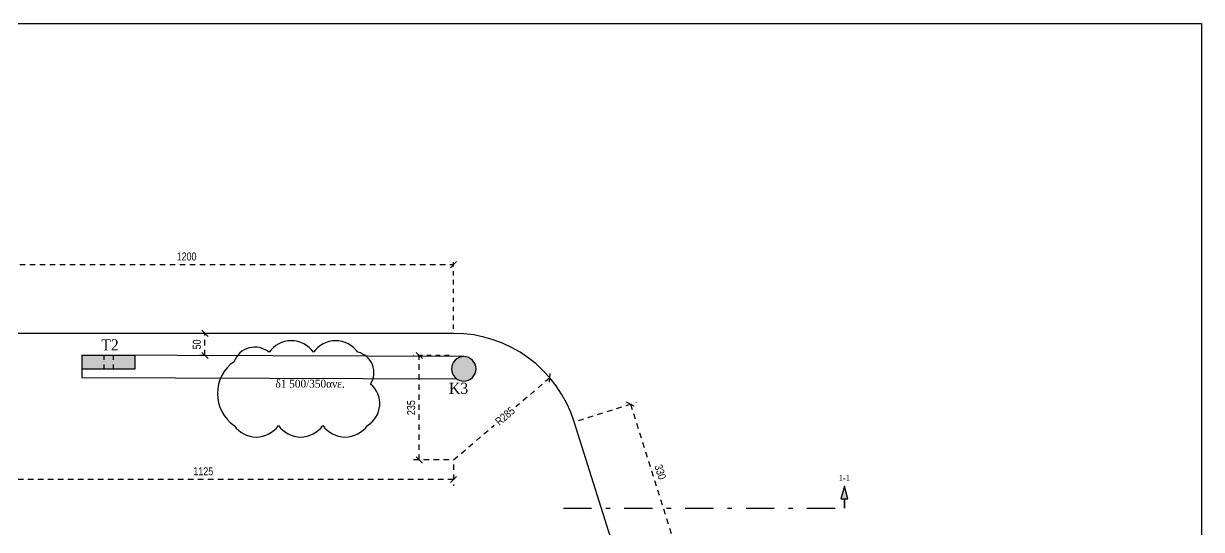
# Model space of a CAD drawing. Header units: millimetres. Extents: x -2171 to 1563, y -1758 to -1505.
# Drawn here: x -785.54 to -759.04, y -1601.63 to -1590.25 of the extents above; entities that cross this region are included whole.
import ezdxf
from ezdxf.enums import TextEntityAlignment as Align

# ---------------------------------------------------------------- set-up
doc = ezdxf.new("R2010")
doc.units = ezdxf.units.MM
doc.header["$PDMODE"] = 32
for name, pattern in [('DASHDOT', [25.4, 12.7, -6.35, 0, -6.35]), ('DASHED2', [0.375, 0.25, -0.125]), ('DOT', [0.025, 0, -0.025]), ('HIDDEN', [0.375, 0.25, -0.125]), ('HIDDEN2', [0.1875, 0.125, -0.0625])]:
    doc.linetypes.add(name, pattern=pattern)
doc.layers.get('Defpoints').update_dxf_attribs({"color": 6})
for name, color, linetype in [('-S_TEXT', 3, 'Continuous'), ('athinas comments', 10, 'Continuous'), ('DIASTASEIS', 7, 'Continuous'), ('Fill_Col', 7, 'Continuous'), ('Geo_Beam', 7, 'Continuous'), ('Geo_Col', 7, 'Continuous'), ('Geo_Lines', 7, 'Continuous'), ('Sect_Line_Symbol', 7, 'Continuous'), ('Text_Beam', 7, 'Continuous'), ('Text_Col_-1', 7, 'Continuous')]:
    doc.layers.add(name, color=color, linetype=linetype)
doc.styles.add('1-100', font='arial.ttf', dxfattribs={"width": 0.8})
doc.styles.add('S1TmsNwRmn1088_b_934_161', font='times.ttf', dxfattribs={"width": 0.933629, "height": 0.10875})
doc.styles.add('S1TmsNwRmn11_b_934_161', font='times.ttf', dxfattribs={"width": 0.933629, "height": 0.001087})
doc.styles.add('S1TmsNwRmn1359_b_934_161', font='times.ttf', dxfattribs={"width": 0.933629, "height": 0.135937})
doc.dimstyles.new('Copy of 1-100', dxfattribs={"dimtxt": 0.18, "dimasz": 0.14, "dimexe": 0.14, "dimexo": 0.1, "dimgap": 0.09, "dimtad": 1, "dimdec": 0, "dimlfac": 100, "dimrnd": 5, "dimzin": 5, "dimdsep": 46, "dimtxsty": '1-100', "dimblk": 'OBLIQUE', "dimcen": 0.09, "dimclrd": 1, "dimclre": 1, "dimclrt": 2, "dimadec": 0, "dimazin": 0, "dimtfac": 1, "dimtdec": 0, "dimtix": 1, "dimtmove": 2, "dimatfit": 3, "dimfxl": 5, "dimfxlon": 1, "dimtolj": 1, "dimtzin": 5, "dimarcsym": 0})

# ---------------------------------------------------------------- blocks, each defined once
blk = doc.blocks.new('_Oblique')
at = {"color": 0, "linetype": 'ByBlock', "lineweight": -2}
blk.add_line((-0.5, -0.5), (0.5, 0.5), dxfattribs=at)
blk = doc.blocks.new('*D242')
at = {"layer": 'Defpoints', "color": 0, "ltscale": 0.5, "transparency": 16777216}
for p in [(-781.459, -1597.218), (-781.42, -1597.218), (-781.42, -1597.716)]:
    blk.add_point(p, dxfattribs=at)
at = {"layer": 'DIASTASEIS', "color": 1, "linetype": 'HIDDEN2', "lineweight": -2, "ltscale": 0.5, "transparency": 16777216}
blk.add_line((-781.459, -1597.218), (-781.599, -1597.218), dxfattribs=at)
at = {"layer": 'DIASTASEIS', "color": 1, "linetype": 'DASHED2', "lineweight": -2, "ltscale": 0.5, "transparency": 16777216}
blk.add_line((-781.459, -1597.716), (-781.459, -1597.218), dxfattribs=at)
at = {"layer": 'DIASTASEIS', "color": 1, "linetype": 'HIDDEN', "lineweight": -2, "ltscale": 0.5, "transparency": 16777216}
blk.add_line((-781.459, -1597.716), (-781.599, -1597.716), dxfattribs=at)
at = {"layer": 'DIASTASEIS', "color": 1, "lineweight": -2, "ltscale": 0.5, "transparency": 16777216, "xscale": 0.14, "yscale": 0.14, "zscale": 0.14}
for p, rotation in [((-781.459, -1597.218), 90), ((-781.459, -1597.716), 270)]:
    blk.add_blockref('_Oblique', p, dxfattribs=dict(at, rotation=rotation))
at = {"layer": 'DIASTASEIS', "color": 2, "ltscale": 0.5, "transparency": 16777216, "insert": (-781.641, -1597.467), "char_height": 0.18, "attachment_point": 5, "rotation": 90, "style": '1-100'}
blk.add_mtext('\\A1;50', dxfattribs=at)
blk = doc.blocks.new('*D450')
at = {"layer": 'Defpoints', "color": 0, "ltscale": 0.5, "transparency": 16777216}
for p in [(-775.867, -1595.672), (-775.867, -1597.218), (-787.875, -1599.004)]:
    blk.add_point(p, dxfattribs=at)
at = {"layer": 'DIASTASEIS', "color": 1, "linetype": 'HIDDEN', "lineweight": -2, "ltscale": 0.5, "transparency": 16777216}
blk.add_line((-787.875, -1598.904), (-787.875, -1595.532), dxfattribs=at)
at = {"layer": 'DIASTASEIS', "color": 1, "linetype": 'HIDDEN2', "lineweight": -2, "ltscale": 0.5, "transparency": 16777216}
blk.add_line((-775.867, -1597.118), (-775.867, -1595.532), dxfattribs=at)
at = {"layer": 'DIASTASEIS', "color": 1, "linetype": 'DASHED2', "lineweight": -2, "ltscale": 0.5, "transparency": 16777216}
blk.add_line((-787.875, -1595.672), (-775.867, -1595.672), dxfattribs=at)
at = {"layer": 'DIASTASEIS', "color": 1, "lineweight": -2, "ltscale": 0.5, "transparency": 16777216, "xscale": 0.14, "yscale": 0.14, "zscale": 0.14, "rotation": 180}
blk.add_blockref('_Oblique', (-787.875, -1595.672), dxfattribs=at)
at = {"layer": 'DIASTASEIS', "color": 1, "lineweight": -2, "ltscale": 0.5, "transparency": 16777216, "xscale": 0.14, "yscale": 0.14, "zscale": 0.14}
blk.add_blockref('_Oblique', (-775.867, -1595.672), dxfattribs=at)
at = {"layer": 'DIASTASEIS', "color": 2, "ltscale": 0.5, "transparency": 16777216, "insert": (-781.871, -1595.49), "char_height": 0.18, "attachment_point": 5, "style": '1-100'}
blk.add_mtext('\\A1;1200', dxfattribs=at)
blk = doc.blocks.new('*D451')
at = {"layer": 'Defpoints', "color": 0, "ltscale": 0.5, "transparency": 16777216}
for p in [(-773.7, -1598.219), (-775.867, -1600.065)]:
    blk.add_point(p, dxfattribs=at)
at = {"layer": 'DIASTASEIS', "color": 1, "linetype": 'DASHED2', "lineweight": -2, "ltscale": 0.5, "transparency": 16777216}
for p, q in [((-773.7, -1598.219), (-774.465, -1598.871)), ((-775.867, -1600.065), (-774.95, -1599.284))]:
    blk.add_line(p, q, dxfattribs=at)
at = {"layer": 'DIASTASEIS', "color": 1, "lineweight": -2, "ltscale": 0.5, "transparency": 16777216, "xscale": 0.14, "yscale": 0.14, "zscale": 0.14, "rotation": 40.41064404207129}
blk.add_blockref('_Oblique', (-773.7, -1598.219), dxfattribs=at)
at = {"layer": 'DIASTASEIS', "color": 2, "ltscale": 0.5, "transparency": 16777216, "insert": (-774.708, -1599.078), "char_height": 0.18, "attachment_point": 5, "rotation": 40.4106, "style": '1-100'}
blk.add_mtext('\\A1;R285', dxfattribs=at)
blk = doc.blocks.new('*D476')
at = {"layer": 'Defpoints', "color": 0, "ltscale": 0.5, "transparency": 16777216}
for p in [(-773.153, -1599.208), (-770.889, -1601.975), (-772.153, -1602.374)]:
    blk.add_point(p, dxfattribs=at)
at = {"layer": 'DIASTASEIS', "color": 1, "linetype": 'HIDDEN', "lineweight": -2, "ltscale": 0.5, "transparency": 16777216}
blk.add_line((-773.057, -1599.178), (-771.755, -1598.767), dxfattribs=at)
at = {"layer": 'DIASTASEIS', "color": 1, "linetype": 'DASHED2', "lineweight": -2, "ltscale": 0.5, "transparency": 16777216}
blk.add_line((-771.889, -1598.809), (-770.889, -1601.975), dxfattribs=at)
at = {"layer": 'DIASTASEIS', "color": 1, "linetype": 'HIDDEN2', "lineweight": -2, "ltscale": 0.5, "transparency": 16777216}
blk.add_line((-772.058, -1602.344), (-770.756, -1601.933), dxfattribs=at)
at = {"layer": 'DIASTASEIS', "color": 1, "lineweight": -2, "ltscale": 0.5, "transparency": 16777216, "xscale": 0.14, "yscale": 0.14, "zscale": 0.14}
for p, rotation in [((-771.889, -1598.809), 107.5216167572731), ((-770.889, -1601.975), 287.5216167572731)]:
    blk.add_blockref('_Oblique', p, dxfattribs=dict(at, rotation=rotation))
at = {"layer": 'DIASTASEIS', "color": 2, "ltscale": 0.5, "transparency": 16777216, "insert": (-771.215, -1600.337), "char_height": 0.18, "attachment_point": 5, "rotation": 287.5216, "style": '1-100'}
blk.add_mtext('\\A1;330', dxfattribs=at)
blk = doc.blocks.new('*D491')
at = {"layer": 'Defpoints', "color": 0, "ltscale": 0.5, "transparency": 16777216}
for p in [(-776.638, -1597.716), (-775.867, -1597.716), (-775.867, -1600.065)]:
    blk.add_point(p, dxfattribs=at)
at = {"layer": 'DIASTASEIS', "color": 1, "linetype": 'HIDDEN2', "lineweight": -2, "ltscale": 0.5, "transparency": 16777216}
blk.add_line((-775.967, -1597.716), (-776.778, -1597.716), dxfattribs=at)
at = {"layer": 'DIASTASEIS', "color": 1, "linetype": 'DASHED2', "lineweight": -2, "ltscale": 0.5, "transparency": 16777216}
blk.add_line((-776.638, -1600.065), (-776.638, -1597.716), dxfattribs=at)
at = {"layer": 'DIASTASEIS', "color": 1, "linetype": 'HIDDEN', "lineweight": -2, "ltscale": 0.5, "transparency": 16777216}
blk.add_line((-775.967, -1600.065), (-776.778, -1600.065), dxfattribs=at)
at = {"layer": 'DIASTASEIS', "color": 1, "lineweight": -2, "ltscale": 0.5, "transparency": 16777216, "xscale": 0.14, "yscale": 0.14, "zscale": 0.14}
for p, rotation in [((-776.638, -1597.716), 90), ((-776.638, -1600.065), 270)]:
    blk.add_blockref('_Oblique', p, dxfattribs=dict(at, rotation=rotation))
at = {"layer": 'DIASTASEIS', "color": 2, "ltscale": 0.5, "transparency": 16777216, "insert": (-776.82, -1598.89), "char_height": 0.18, "attachment_point": 5, "rotation": 90, "style": '1-100'}
blk.add_mtext('\\A1;235', dxfattribs=at)
blk = doc.blocks.new('*D492')
at = {"layer": 'Defpoints', "color": 0, "ltscale": 0.5, "transparency": 16777216}
for p in [(-787.125, -1600.065), (-775.867, -1600.065), (-787.125, -1600.505)]:
    blk.add_point(p, dxfattribs=at)
at = {"layer": 'DIASTASEIS', "color": 1, "linetype": 'HIDDEN2', "lineweight": -2, "ltscale": 0.5, "transparency": 16777216}
blk.add_line((-787.125, -1600.165), (-787.125, -1600.645), dxfattribs=at)
at = {"layer": 'DIASTASEIS', "color": 1, "linetype": 'HIDDEN', "lineweight": -2, "ltscale": 0.5, "transparency": 16777216}
blk.add_line((-775.867, -1600.165), (-775.867, -1600.645), dxfattribs=at)
at = {"layer": 'DIASTASEIS', "color": 1, "linetype": 'DASHED2', "lineweight": -2, "ltscale": 0.5, "transparency": 16777216}
blk.add_line((-775.867, -1600.505), (-787.125, -1600.505), dxfattribs=at)
at = {"layer": 'DIASTASEIS', "color": 1, "lineweight": -2, "ltscale": 0.5, "transparency": 16777216, "xscale": 0.14, "yscale": 0.14, "zscale": 0.14, "rotation": 180}
blk.add_blockref('_Oblique', (-787.125, -1600.505), dxfattribs=at)
at = {"layer": 'DIASTASEIS', "color": 1, "lineweight": -2, "ltscale": 0.5, "transparency": 16777216, "xscale": 0.14, "yscale": 0.14, "zscale": 0.14}
blk.add_blockref('_Oblique', (-775.867, -1600.505), dxfattribs=at)
at = {"layer": 'DIASTASEIS', "color": 2, "ltscale": 0.5, "transparency": 16777216, "insert": (-781.496, -1600.323), "char_height": 0.18, "attachment_point": 5, "style": '1-100'}
blk.add_mtext('\\A1;1125', dxfattribs=at)

msp = doc.modelspace()

# ---------------------------------------------------------------- hatches: boundary and pattern name
at = {"layer": 'Fill_Col'}
msp.add_hatch(color=252, dxfattribs=at).paths.add_polyline_path([(-784.2252, -1598.0157), (-783.0252, -1598.0157), (-783.0252, -1597.7157), (-784.2252, -1597.7157)])
at = {"layer": 'Fill_Col', "ltscale": 0.5, "transparency": 33554572}
h = msp.add_hatch(color=252, dxfattribs=at)
h.dxf.hatch_style = 1
edge = h.paths.add_edge_path()
edge.add_arc((-775.6361, -1598.0166), 0.275, 0, 90)
edge.add_arc((-775.6361, -1598.0166), 0.275, 90, 180)
edge.add_arc((-775.6361, -1598.0166), 0.275, 180, 270)
edge.add_arc((-775.6361, -1598.0166), 0.275, 270, 360)
at = {"layer": 'Sect_Line_Symbol'}
msp.add_hatch(color=2, dxfattribs=at).paths.add_polyline_path([(-767.0754, -1601.1537), (-767.0754, -1600.9434), (-766.9977, -1600.9434), (-767.0754, -1600.6537), (-767.153, -1600.9434), (-767.0754, -1600.9434)])

# ---------------------------------------------------------------- linework, layer by layer
at = {"layer": '-S_TEXT', "ltscale": 5}
msp.add_lwpolyline([(-817.1905, -1590.2497), (-759.043, -1590.2497), (-759.043, -1630.2944), (-817.1905, -1630.2944)], close=True, dxfattribs=at)
at = {"layer": 'athinas comments'}
msp.add_lwpolyline([(-780.8045, -1599.2894, 0.5205671), (-779.8045, -1599.2894, 0.5205671), (-778.8045, -1599.2894, 0.5205671), (-777.8045, -1599.2894, 0.5205671), (-777.7339, -1598.3599, 0.5205671), (-778.0175, -1597.6435, 0.5205671), (-779.0175, -1597.6435, 0.5205671), (-780.0175, -1597.6435, 0.5205671), (-780.8045, -1597.8565, 0.5205671)], format="xyb", close=True, dxfattribs=at)
at = {"layer": 'Geo_Beam', "color": 94}
msp.add_lwpolyline([(-775.6361, -1597.7416), (-784.2252, -1597.7115), (-784.2252, -1598.2115), (-775.795, -1598.2411)], dxfattribs=at)
at = {"layer": 'Geo_Col', "color": 94}
msp.add_lwpolyline([(-784.2252, -1598.0157), (-783.0252, -1598.0157), (-783.0252, -1597.7157), (-784.2252, -1597.7157)], close=True, dxfattribs=at)
at = {"layer": 'Geo_Col', "color": 94, "linetype": 'DOT'}
for points in [[(-784.2252, -1598.0157), (-783.7252, -1598.0157), (-783.7252, -1597.7157), (-784.2252, -1597.7157)], [(-783.0252, -1597.7157), (-783.5252, -1597.7157), (-783.5252, -1598.0157), (-783.0252, -1598.0157)]]:
    msp.add_lwpolyline(points, close=True, dxfattribs=at)
at = {"layer": 'Geo_Col', "color": 94}
msp.add_lwpolyline([(-775.3611, -1598.0166, 0.4142136), (-775.6361, -1597.7416, 0.4142136), (-775.9111, -1598.0166, 0.4142136), (-775.6361, -1598.2916, 0.4142136)], format="xyb", close=True, dxfattribs=at)
at = {"layer": 'Geo_Lines', "color": 94}
msp.add_lwpolyline([(-786.6784, -1613.497), (-776.9074, -1613.9902, 0.3848688), (-773.9536, -1611.5803), (-773.3238, -1607.42, 0.4629196), (-774.4254, -1606.1383), (-774.4254, -1606.1383), (-779.4954, -1606.1389), (-779.4954, -1605.1676), (-774.2007, -1605.1683, 0.506899), (-772.1529, -1602.3743), (-773.1526, -1599.2077, 0.327229), (-775.8669, -1597.2183), (-787.8754, -1597.2183)], format="xyb", dxfattribs=at)
at = {"layer": 'Sect_Line_Symbol', "color": 2}
msp.add_lwpolyline([(-767.0754, -1601.1537), (-767.0754, -1600.9434), (-766.9977, -1600.9434), (-767.0754, -1600.6537), (-767.153, -1600.9434), (-767.0754, -1600.9434)], close=True, dxfattribs=at)
at = {"layer": 'Sect_Line_Symbol', "color": 2, "linetype": 'DASHDOT', "ltscale": 0.05}
msp.add_lwpolyline([(-773.396, -1601.1537), (-767.0754, -1601.1537)], dxfattribs=at)

# ---------------------------------------------------------------- texts
at = {"layer": 'Sect_Line_Symbol', "color": 2, "style": 'S1TmsNwRmn1359_b_934_161', "width": 0.933629}
msp.add_text('1-1', height=0.13594, dxfattribs=at).set_placement((-767.0754, -1600.4037), align=Align.TOP_CENTER)
at = {"layer": 'Text_Beam', "color": 3, "style": 'S1TmsNwRmn1088_b_934_161', "width": 0.933629}
msp.add_text(' δ1 500/350ανε.', height=0.18, rotation=360, dxfattribs=at).set_placement((-779.9367, -1598.4407))
at = {"layer": 'Text_Col_-1', "color": 200, "style": 'S1TmsNwRmn11_b_934_161', "width": 0.933629}
for s, p in [('T2', (-783.7902, -1597.6029)), ('K3', (-775.9676, -1598.5794))]:
    msp.add_text(s, height=0.25, dxfattribs=at).set_placement(p)

# ---------------------------------------------------------------- dimensions: what is measured, and where the dimension line sits
at = {"layer": 'DIASTASEIS', "ltscale": 0.5}
for base, p1, p2, picture, middle in [((-775.8669, -1595.6719), (-787.8754, -1599.0037), (-775.8669, -1597.2183), '*D450', (-781.8712, -1595.49)), ((-787.1254, -1600.505), (-775.8669, -1600.0646), (-787.1254, -1600.0646), '*D492', (-781.4962, -1600.3231))]:
    dim = msp.add_linear_dim(base=base, p1=p1, p2=p2, dimstyle='Copy of 1-100', dxfattribs=at)
    dim.commit()
    dim.dimension.update_dxf_attribs({"geometry": picture, "text_midpoint": middle})
at = {"layer": 'DIASTASEIS', "color": 94, "ltscale": 0.5}
dim = msp.add_linear_dim(base=(-781.4592, -1597.2183), p1=(-781.4196, -1597.7157), p2=(-781.4196, -1597.2183), angle=90, dimstyle='Copy of 1-100', dxfattribs=at)
dim.commit()
dim.dimension.update_dxf_attribs({"geometry": '*D242', "text_midpoint": (-781.6411, -1597.467)})
at = {"layer": 'DIASTASEIS', "ltscale": 0.5}
dim = msp.add_linear_dim(base=(-776.6377, -1597.7157), p1=(-775.8669, -1600.0646), p2=(-775.8669, -1597.7157), angle=90, dimstyle='Copy of 1-100', dxfattribs=at)
dim.commit()
dim.dimension.update_dxf_attribs({"geometry": '*D491', "text_midpoint": (-776.8197, -1598.8902)})
dim = msp.add_radius_dim(center=(-775.8669, -1600.0646), mpoint=(-773.6997, -1598.2194), dimstyle='Copy of 1-100', dxfattribs=at)
dim.commit()
dim.dimension.update_dxf_attribs({"geometry": '*D451', "text_midpoint": (-774.7077, -1599.0777), "dimtype": 132})
dim = msp.add_aligned_dim(p1=(-773.1526, -1599.2077), p2=(-772.1529, -1602.3743), distance=1.3252, dimstyle='Copy of 1-100', dxfattribs=at)
dim.commit()
dim.dimension.update_dxf_attribs({"geometry": '*D476', "text_midpoint": (-771.2155, -1600.3372)})

doc.saveas('drawing.dxf')
